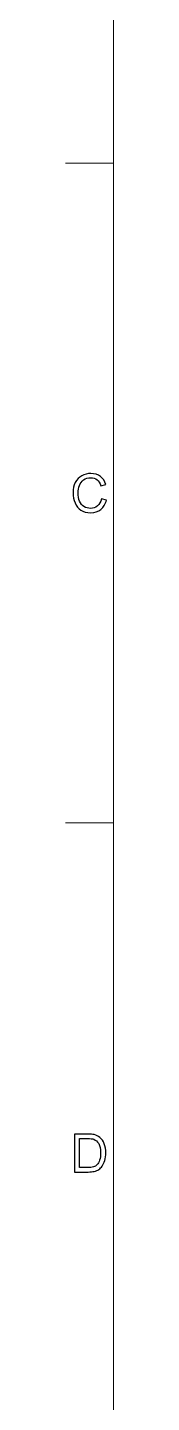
# Model space of a CAD drawing. Header units: centimetres. Extents: x -52 to 52, y -48 to 48.
# Drawn here: x -50.54 to -50.04, y -17.66 to -3.23 of the extents above; entities that cross this region are included whole.
import ezdxf

# ---------------------------------------------------------------- set-up
doc = ezdxf.new("R2010")
doc.units = ezdxf.units.CM
doc.header["$MEASUREMENT"] = 0
doc.layers.add('Title Block', color=7, linetype='Continuous')

msp = doc.modelspace()

# ---------------------------------------------------------------- linework, layer by layer
at = {"layer": 'Title Block', "lineweight": 9}
for points in [[(-50.03797, 9.1946), (-50.03797, 9.1946), (-50.03797, -46.2054), (-50.03797, -46.2054)], [(-50.53797, -4.6554), (-50.53797, -4.6554), (-50.03797, -4.6554), (-50.03797, -4.6554)], [(-50.53797, -11.5804), (-50.53797, -11.5804), (-50.03797, -11.5804), (-50.03797, -11.5804)]]:
    msp.add_open_spline(points, degree=3, dxfattribs=at)
at = {"layer": 'Title Block'}
for points, knots in [([(-50.16247, -8.17836), (-50.16247, -8.17836), (-50.10969, -8.1917), (-50.10969, -8.1917), (-50.12071, -8.23494), (-50.14052, -8.26781), (-50.16913, -8.29049), (-50.19774, -8.31318), (-50.23274, -8.32457), (-50.27413, -8.32457), (-50.31691, -8.32457), (-50.35173, -8.31586), (-50.37858, -8.29836), (-50.40543, -8.28096), (-50.4258, -8.25568), (-50.43978, -8.22262), (-50.45376, -8.18947), (-50.4608, -8.15401), (-50.4608, -8.11605), (-50.4608, -8.07466), (-50.45293, -8.03855), (-50.4371, -8.00771), (-50.42126, -7.97688), (-50.39876, -7.95345), (-50.3696, -7.93743), (-50.34043, -7.92142), (-50.3083, -7.91345), (-50.2733, -7.91345), (-50.23349, -7.91345), (-50.20006, -7.92355), (-50.17302, -7.94382), (-50.14589, -7.9641), (-50.127, -7.99253), (-50.11635, -8.02919), (-50.11635, -8.02919), (-50.16802, -8.04142), (-50.16802, -8.04142), (-50.17719, -8.01253), (-50.19061, -7.99142), (-50.20811, -7.97827), (-50.22561, -7.96503), (-50.24765, -7.95845), (-50.27423, -7.95845), (-50.30469, -7.95845), (-50.33025, -7.96577), (-50.35071, -7.9804), (-50.37117, -7.99503), (-50.38562, -8.01475), (-50.39386, -8.03938), (-50.40219, -8.0641), (-50.40636, -8.08956), (-50.40636, -8.11577), (-50.40636, -8.14957), (-50.40145, -8.1791), (-50.39163, -8.20429), (-50.38182, -8.22957), (-50.36654, -8.24836), (-50.3458, -8.26086), (-50.32506, -8.27336), (-50.30265, -8.27957), (-50.27849, -8.27957), (-50.24904, -8.27957), (-50.22423, -8.27105), (-50.20386, -8.2541), (-50.18348, -8.23707), (-50.16969, -8.21188), (-50.16247, -8.17836)], [0, 0, 0, 0, 0.04545455, 0.04545455, 0.04545455, 0.09090909, 0.09090909, 0.09090909, 0.13636364, 0.13636364, 0.13636364, 0.18181818, 0.18181818, 0.18181818, 0.22727273, 0.22727273, 0.22727273, 0.27272727, 0.27272727, 0.27272727, 0.31818182, 0.31818182, 0.31818182, 0.36363636, 0.36363636, 0.36363636, 0.40909091, 0.40909091, 0.40909091, 0.45454545, 0.45454545, 0.45454545, 0.5, 0.5, 0.5, 0.54545455, 0.54545455, 0.54545455, 0.59090909, 0.59090909, 0.59090909, 0.63636364, 0.63636364, 0.63636364, 0.68181818, 0.68181818, 0.68181818, 0.72727273, 0.72727273, 0.72727273, 0.77272727, 0.77272727, 0.77272727, 0.81818182, 0.81818182, 0.81818182, 0.86363636, 0.86363636, 0.86363636, 0.90909091, 0.90909091, 0.90909091, 0.95454545, 0.95454545, 0.95454545, 1, 1, 1, 1]), ([(-50.4458, -15.2429), (-50.4458, -15.2429), (-50.4458, -14.84512), (-50.4458, -14.84512), (-50.4458, -14.84512), (-50.30876, -14.84512), (-50.30876, -14.84512), (-50.27784, -14.84512), (-50.25423, -14.84697), (-50.23793, -14.85077), (-50.21515, -14.85605), (-50.19571, -14.86558), (-50.1796, -14.87929), (-50.15858, -14.89706), (-50.14293, -14.91966), (-50.13256, -14.94725), (-50.1221, -14.97484), (-50.11691, -15.00642), (-50.11691, -15.04188), (-50.11691, -15.07207), (-50.12043, -15.09882), (-50.12747, -15.12216), (-50.1345, -15.14549), (-50.14358, -15.16484), (-50.1546, -15.18012), (-50.16571, -15.1954), (-50.17774, -15.20744), (-50.19089, -15.21614), (-50.20395, -15.22494), (-50.21978, -15.2316), (-50.2383, -15.23614), (-50.25691, -15.24068), (-50.27821, -15.2429), (-50.30228, -15.2429), (-50.30228, -15.2429), (-50.4458, -15.2429), (-50.4458, -15.2429)], [0, 0, 0, 0, 0.08333333, 0.08333333, 0.08333333, 0.16666667, 0.16666667, 0.16666667, 0.25, 0.25, 0.25, 0.33333333, 0.33333333, 0.33333333, 0.41666667, 0.41666667, 0.41666667, 0.5, 0.5, 0.5, 0.58333333, 0.58333333, 0.58333333, 0.66666667, 0.66666667, 0.66666667, 0.75, 0.75, 0.75, 0.83333333, 0.83333333, 0.83333333, 0.91666667, 0.91666667, 0.91666667, 1, 1, 1, 1]), ([(-50.39302, -15.19623), (-50.39302, -15.19623), (-50.30821, -15.19623), (-50.30821, -15.19623), (-50.282, -15.19623), (-50.26145, -15.19383), (-50.24654, -15.18892), (-50.23163, -15.18401), (-50.21978, -15.17716), (-50.21089, -15.16827), (-50.19849, -15.15577), (-50.18876, -15.13892), (-50.18182, -15.11781), (-50.17487, -15.0967), (-50.17136, -15.07114), (-50.17136, -15.04105), (-50.17136, -14.99938), (-50.17821, -14.96734), (-50.19182, -14.94493), (-50.20543, -14.92253), (-50.222, -14.90753), (-50.24154, -14.89993), (-50.25562, -14.89447), (-50.2783, -14.89179), (-50.3096, -14.89179), (-50.3096, -14.89179), (-50.39302, -14.89179), (-50.39302, -14.89179), (-50.39302, -14.89179), (-50.39302, -15.19623), (-50.39302, -15.19623)], [0, 0, 0, 0, 0.1, 0.1, 0.1, 0.2, 0.2, 0.2, 0.3, 0.3, 0.3, 0.4, 0.4, 0.4, 0.5, 0.5, 0.5, 0.6, 0.6, 0.6, 0.7, 0.7, 0.7, 0.8, 0.8, 0.8, 0.9, 0.9, 0.9, 1, 1, 1, 1])]:
    msp.add_open_spline(points, degree=3, knots=knots, dxfattribs=at)

doc.saveas('drawing.dxf')
